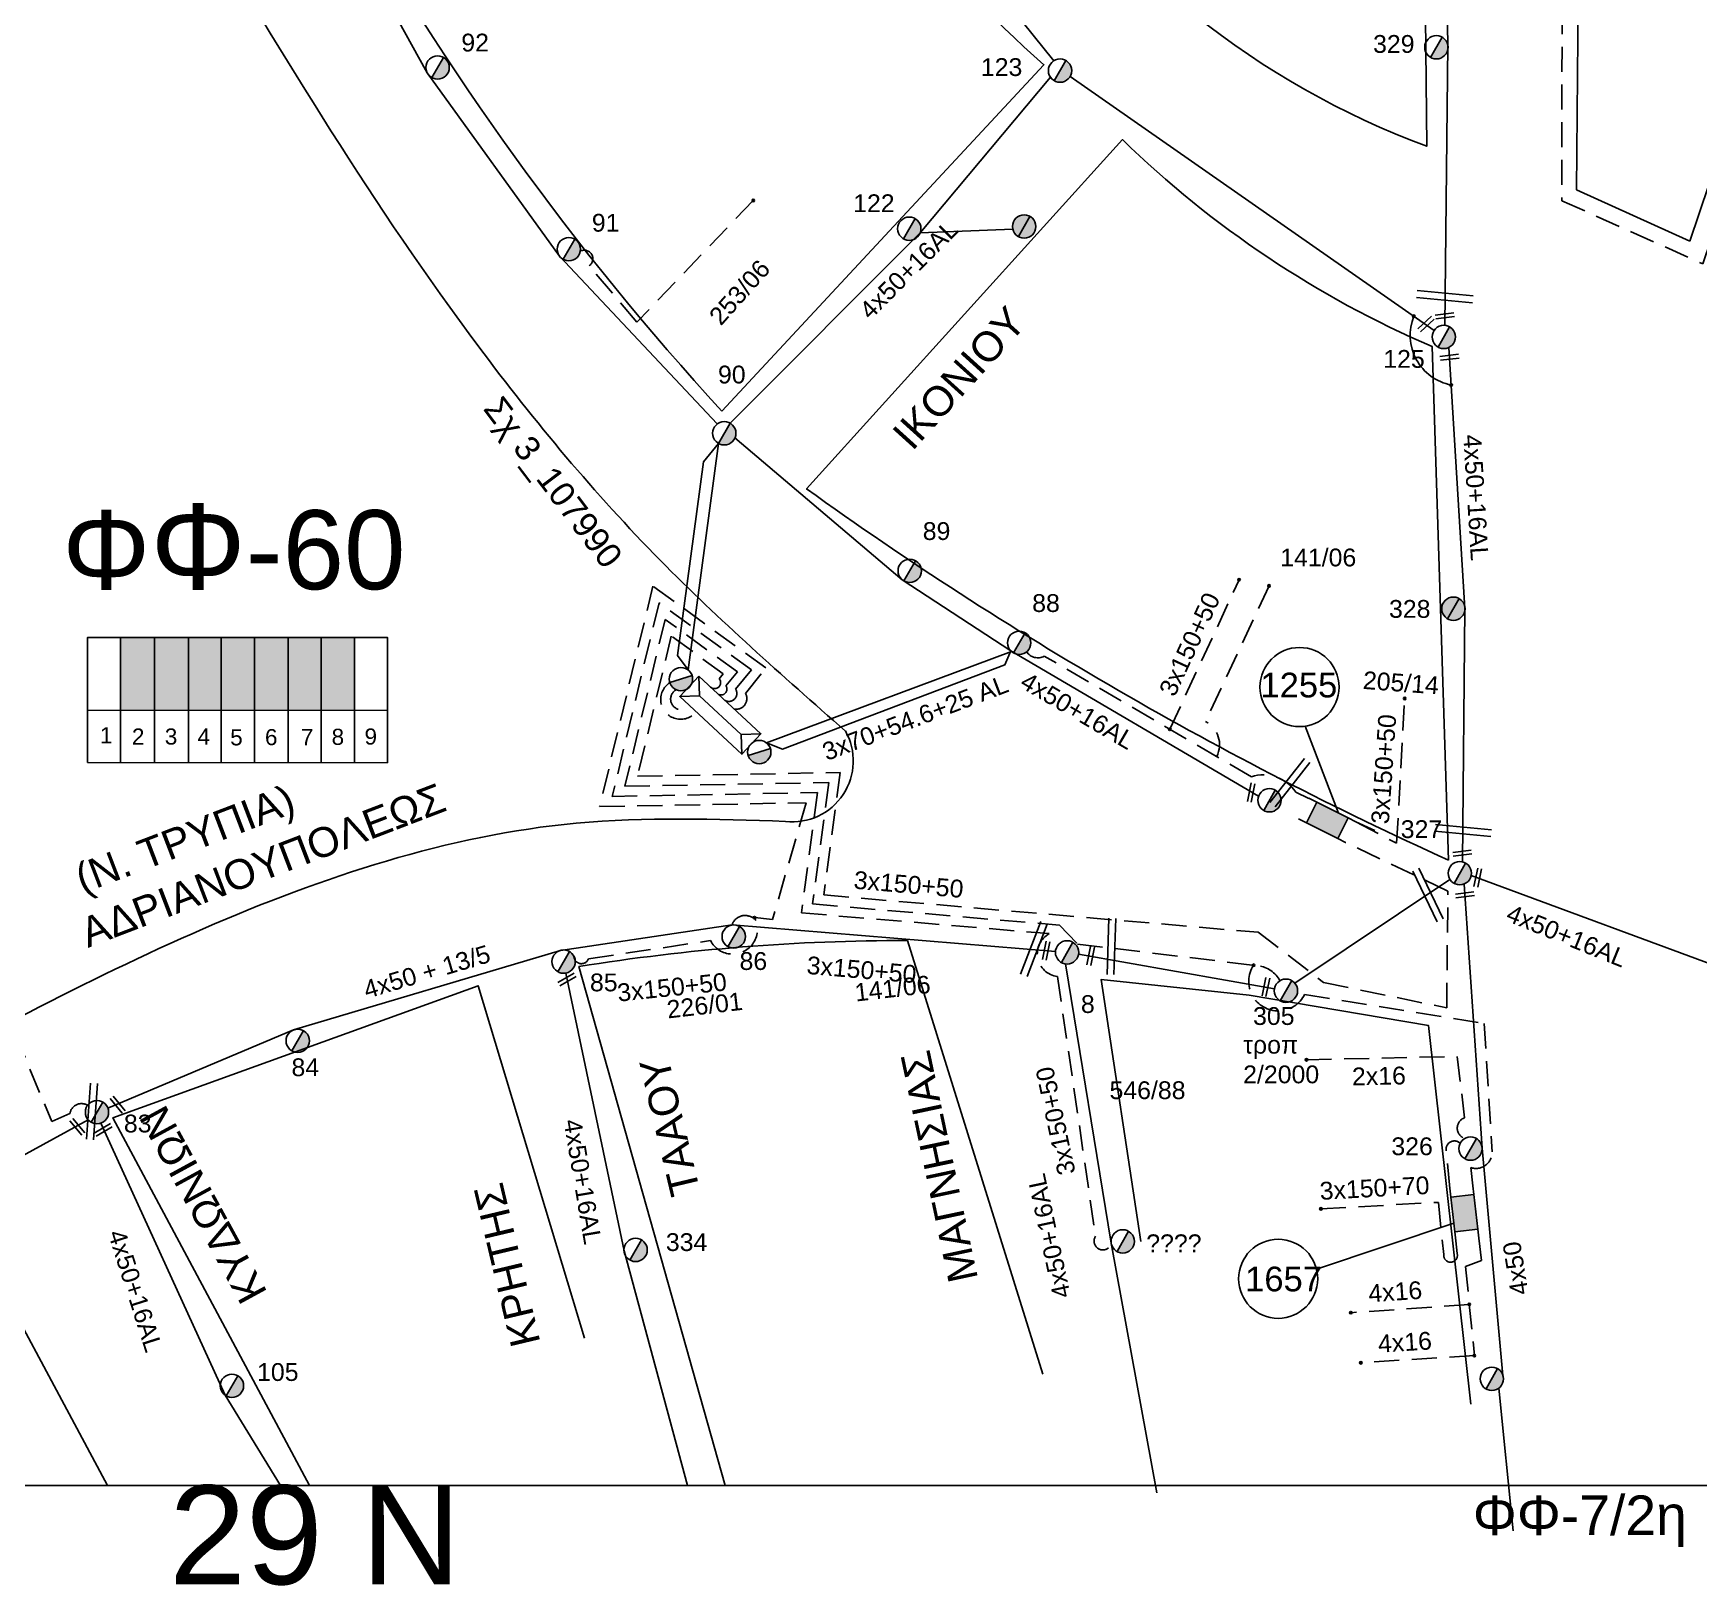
# Model space of a CAD drawing. Header units: millimetres. Extents: x 1421 to 7616, y 908 to 2861.
# Drawn here: x 5755.6 to 5924.1, y 1826.1 to 1983.1 of the extents above; entities that cross this region are included whole.
import ezdxf
from ezdxf.enums import TextEntityAlignment as Align

# ---------------------------------------------------------------- set-up
doc = ezdxf.new("R2010")
doc.units = ezdxf.units.MM
doc.linetypes.add('DASHED', pattern=[19.05, 12.7, -6.35])
for name, color, linetype, lineweight in [('2x16', 7, 'Continuous', 30), ('3x150+50', 7, 'Continuous', 30), ('3x150+50+CPE', 7, 'DASHED', 30), ('3x150+70', 7, 'Continuous', 30), ('4x16', 7, 'Continuous', 30), ('4x50 + 13_5', 7, 'SYN_LINE', 30), ('Άγνωστα', 7, 'Continuous', 30), ('Γυμνά εναέρια ΧΤ (3Φ)   4x50CU', 7, 'Continuous', 30), ('Γυμνά εναέρια ΧΤ και ΦΟΠ (3Φ)   4x50+16AL', 7, 'Continuous', 30), ('Καλώδια ΧΤ   3x150+50CU', 7, 'DASHED', 30), ('Καλώδια ΧΤ   3x150AL+50CU', 7, 'DASHED', 30), ('Συνεστραμμένα ΧΤ   3x70+54.6+25 AL', 7, 'SYN_LINE', 30), ('Υπογεια Καλωδια Δικτυου ΧΤ 4X25', 7, 'DASHED', 30), ('Υπόγεια καλώδια Παροχών ΧΤ   4x16AL', 7, 'DASHED', 30)]:
    doc.layers.add(name, color=color, linetype=linetype, lineweight=lineweight)
for name, color, linetype in [('Link Box 4 Διευθύνσεων', 7, 'Continuous'), ('Pillar OTE', 7, 'Continuous'), ('TEXT ΚΑΛΩΔΙΩΝ', 7, 'Continuous'), ('ΑΓΝΩΣΤΟ ΕΝΑΕΡΙΟ ΚΑΛΩΔΙΟ', 7, 'Continuous'), ('ΑΓΝΩΣΤΟ ΥΠΟΓΕΙΟ ΚΑΛΩΔΙΟ', 7, 'DASHED'), ('Επιγραφές - Σχήματα', 7, 'Continuous'), ('Μηχανική τομή', 7, 'Continuous'), ('Στύλος Ξύλινος', 7, 'Continuous'), ('Στύλος Ξύλινος @ 1', 7, 'Continuous'), ('Στύλος ΦΜ', 7, 'Continuous'), ('Στύλος ΦΜ @ 1', 7, 'Continuous'), ('Συνδέσεις', 7, 'Continuous'), ('Τομή', 7, 'Continuous'), ('Υποσταθμός εναέριος 2 στύλων', 7, 'Continuous'), ('Υποσταθμός πόλεως', 7, 'Continuous'), ('Υπόβαθρο ΔΕΗ', 7, 'Continuous')]:
    doc.layers.add(name, color=color, linetype=linetype)
doc.styles.add('arial', font='ARIAL.TTF')
doc.styles.get("Standard").update_dxf_attribs({"font": 'ARIAL.TTF', "height": 1.8})
doc.linetypes.add('SYN_LINE', pattern='A,0.5,-0.0001,["/\\/\\/\\/",Standard,S=0.1,R=0,X=0,Y=-0.05],-0.25', length=0.7501)

# ---------------------------------------------------------------- blocks, each defined once
blk = doc.blocks.new('ΥΠΑΡΧΩΝ ΤΣΙΜΕΝΤΕΝΙΟΣ ΣΤΥΛΟΣ')
at = {"layer": 'Στύλος ΦΜ'}
blk.add_hatch(color=7, dxfattribs=at).paths.add_polyline_path([(-1.29, -2.28, 0.574793), (2.62, 0, 0.268822), (1.3, 2.27)])
at = {"layer": 'Στύλος ΦΜ', "color": 7}
blk.add_line((-1.29, -2.28), (1.3, 2.27), dxfattribs=at)
blk.add_circle((0, 0), 2.62, dxfattribs=at)
at = {"layer": 'Στύλος ΦΜ', "flags": 4}
for tag, p in [('ΑΡΙΘΜΟΣ', (-4.68, 8.05)), ('ΤΥΠΟΣ', (-4.91, 3.03))]:
    blk.add_attdef(tag, p, '', height=4, dxfattribs=at)
blk = doc.blocks.new('ΥΠΑΡΧΩΝ ΞΥΛΙΝΟΣ ΣΤΥΛΟΣ')
at = {"layer": 'Στύλος Ξύλινος'}
h = blk.add_hatch(color=7, dxfattribs=at)
h.paths.add_polyline_path([(-2.62, 0, 0.270008), (-1.29, -2.28), (1.3, 2.27, 0.576266)])
h.paths.add_polyline_path([(-1.29, -2.28, 0.574793), (2.62, 0, 0.268822), (1.3, 2.27)])
at = {"layer": 'Στύλος Ξύλινος', "color": 7}
blk.add_line((-1.29, -2.28), (1.3, 2.27), dxfattribs=at)
blk.add_circle((0, 0), 2.62, dxfattribs=at)
at = {"layer": 'Στύλος Ξύλινος', "color": 1, "flags": 4}
for tag, p in [('ΑΡΙΘΜΟΣ', (-4.91, 8.6)), ('ΤΥΠΟΣ', (-4.85, 3.39))]:
    blk.add_attdef(tag, p, '', height=4, dxfattribs=at)
blk = doc.blocks.new('ΥΠΟΣΤΑΘΜΟΣ ΕΝΑΕΡΙΟΣ ΕΠΙ 2 ΣΤΥΛΩΝ')
at = {"layer": 'Υποσταθμός εναέριος 2 στύλων', "linetype": 'Continuous'}
for points in [[(-11.97, -2.11, 0.574793), (-8.45, -0.07, 0.268822), (-9.64, 1.98)], [(9.68, -2.15, 0.574793), (13.19, -0.1, 0.268822), (12.01, 1.95)]]:
    blk.add_hatch(color=256, dxfattribs=at).paths.add_polyline_path(points)
for p, q in [((-11.97, -2.11), (-9.64, 1.98)), ((9.68, -2.15), (12.01, 1.95))]:
    blk.add_line(p, q, dxfattribs=at)
for centre in [(-10.81, -0.07), (10.84, -0.1)]:
    blk.add_circle(centre, 2.36, dxfattribs=at)
at = {"layer": 'Υποσταθμός πόλεως', "linetype": 'Continuous', "ltscale": 40}
blk.add_lwpolyline([(-8.57, 2.82), (8.57, 2.82), (8.57, -2.82), (-8.57, -2.82)], close=True, dxfattribs=at)
for points in [[(-5.75, 0), (-8.57, 2.82)], [(-8.57, -2.82), (-5.75, 0)], [(-5.75, 0), (5.75, 0)], [(5.75, 0), (8.57, 2.82)], [(8.57, -2.82), (5.75, 0)]]:
    blk.add_lwpolyline(points, dxfattribs=at)
at = {"layer": 'Υποσταθμός εναέριος 2 στύλων', "ltscale": 40, "flags": 1}
for tag, p in [('ΜΕΤΑΣΧΗΜΑΤΙΣΜΟΣ', (14.09, 2.51)), ('ΙΣΧΥΣ', (14.07, -0.28)), ('ΑΡΙΘΜΟΣ', (14.19, -3))]:
    blk.add_attdef(tag, p, '', height=1.8, dxfattribs=at)
blk = doc.blocks.new('LINK BOX 4 ΑΝΑΧΩΡΗΣΕΩΝ')
at = {"layer": 'Link Box 4 Διευθύνσεων', "ltscale": 40}
blk.add_hatch(color=256, dxfattribs=at).paths.add_polyline_path([(-3.54, 0), (-3.54, -4.67), (3.54, -4.67), (3.54, 0)])
for p, q in [((-3.54, 0), (-5.33, 0)), ((5.33, 0), (3.54, 0)), ((-3.54, -4.67), (-5.33, -4.67)), ((5.33, -4.67), (3.54, -4.67))]:
    blk.add_line(p, q, dxfattribs=at)
blk.add_lwpolyline([(-3.54, -4.67), (-3.54, 0), (3.54, 0), (3.54, -4.67)], close=True, dxfattribs=at)
blk = doc.blocks.new('_ΣΥΝΔΕΣΗ')
at = {"layer": 'Συνδέσεις', "linetype": 'SYN_LINE', "ltscale": 40}
blk.add_hatch(color=256, dxfattribs=at).paths.add_polyline_path([(0.5, -0.01, 1), (-0.5, -0.01, 1)])
at = {"layer": 'Συνδέσεις'}
blk.add_circle((0, -0.01), 0.5, dxfattribs=at)
blk = doc.blocks.new('ΤΟΜΗ')
at = {"layer": 'Τομή', "ltscale": 40}
for p, q in [((11.33, -0.65), (-11.4, -0.65)), ((11.33, -3.42), (-11.4, -3.42))]:
    blk.add_line(p, q, dxfattribs=at)
blk = doc.blocks.new('ΜΗΧΑΝΙΚΗ ΤΟΜΗ')
at = {"layer": 'Μηχανική τομή', "ltscale": 40}
for p, q in [((-3.79, 1.21), (3.79, 1.21)), ((3.79, -0.34), (-3.79, -0.34))]:
    blk.add_line(p, q, dxfattribs=at)

msp = doc.modelspace()

# ---------------------------------------------------------------- hatches: boundary and pattern name
at = {"layer": 'Καλώδια ΧΤ   3x150AL+50CU', "linetype": 'DASHED', "lineweight": -3, "ltscale": 0.2}
h = msp.add_hatch(color=2, dxfattribs=at)
h.dxf.hatch_style = 1
h.paths.add_polyline_path([(5767.86, 1922.01), (5764.43, 1922.01), (5764.42, 1914.65), (5767.86, 1914.64)])
h = msp.add_hatch(color=85, dxfattribs=at)
h.dxf.hatch_style = 1
h.paths.add_polyline_path([(5767.86, 1914.64), (5771.3, 1914.64), (5771.3, 1922.01), (5767.86, 1922.01)])
h = msp.add_hatch(color=1, dxfattribs=at)
h.dxf.hatch_style = 1
h.paths.add_polyline_path([(5774.6, 1922.01), (5771.3, 1922.01), (5771.3, 1914.64), (5774.6, 1914.64)])
h = msp.add_hatch(color=5, dxfattribs=at)
h.dxf.hatch_style = 1
h.paths.add_polyline_path([(5774.6, 1914.64), (5777.99, 1914.63), (5777.99, 1922.01), (5774.6, 1922.01)])
h = msp.add_hatch(color=133, dxfattribs=at)
h.dxf.hatch_style = 1
h.paths.add_polyline_path([(5777.99, 1914.63), (5781.38, 1914.63), (5781.38, 1922.01), (5777.99, 1922.01)])
h = msp.add_hatch(color=6, dxfattribs=at)
h.dxf.hatch_style = 1
h.paths.add_polyline_path([(5784.72, 1914.63), (5784.72, 1922.01), (5781.38, 1922.01), (5781.38, 1914.63)])
h = msp.add_hatch(color=30, dxfattribs=at)
h.dxf.hatch_style = 1
h.paths.add_polyline_path([(5788.11, 1922.01), (5784.72, 1922.01), (5784.72, 1914.63), (5788.11, 1914.62)])

# ---------------------------------------------------------------- linework, layer by layer
at = {"layer": '2x16', "color": 5, "linetype": 'DASHED', "lineweight": -3, "ltscale": 0.2}
msp.add_lwpolyline([(5884.39, 1879.3), (5899.62, 1879.63), (5900.38, 1873.43, 0.712224), (5900.39, 1871.33, 15.599263)], format="xyb", dxfattribs=at)
at = {"layer": '3x150+50', "color": 6, "linetype": 'DASHED', "lineweight": -3, "ltscale": 0.2}
msp.add_lwpolyline([(5870.56, 1912.72), (5877.57, 1927.84)], dxfattribs=at)
for points in [[(5880.6, 1927.22), (5874.18, 1913.51, -0.40953), (5875.3, 1909.96, 1.320957)], [(5884.61, 1905.73), (5883.31, 1906.36, 0.337947), (5878.81, 1907.91), (5857.86, 1920.12, -0.402346), (5856.09, 1920.56, -11.095652)]]:
    msp.add_lwpolyline(points, format="xyb", dxfattribs=at)
at = {"layer": '3x150+50', "color": 30, "linetype": 'DASHED', "lineweight": -3, "ltscale": 0.2}
msp.add_lwpolyline([(5824.07, 1917.01, 0.950375), (5824.99, 1917.83), (5825.39, 1918.33), (5820.14, 1922.14), (5816.72, 1907.97), (5837.21, 1908.35), (5835.56, 1895.96), (5879.5, 1892.19), (5886.11, 1887.12), (5898.57, 1884.55), (5898.68, 1896.36), (5888.34, 1901.27)], format="xyb", dxfattribs=at)
for points in [[(5889.38, 1903.36), (5893.5, 1901.19), (5894.32, 1915.83)], [(5889.38, 1903.36), (5891.31, 1902.49)]]:
    msp.add_lwpolyline(points, dxfattribs=at)
at = {"layer": '3x150+50', "color": 85, "linetype": 'DASHED', "lineweight": -3, "ltscale": 0.2}
msp.add_lwpolyline([(5814.16, 1905.93), (5834.92, 1906.31), (5833.3, 1894.15), (5858.37, 1892.05, 0.731571), (5859.2, 1887.72), (5863.05, 1861.45, 1.14533), (5864.65, 1860.69)], format="xyb", dxfattribs=at)
at = {"layer": '3x150+50', "color": 7, "linetype": 'DASHED', "lineweight": -3, "ltscale": 0.2}
msp.add_lwpolyline([(5810.29, 1889.77, 0.83137), (5811.77, 1889.51), (5824.11, 1891.35, 1.011828), (5828.55, 1893.68, 9.636438)], format="xyb", dxfattribs=at)
at = {"layer": '3x150+50+CPE', "color": 85, "lineweight": -3, "ltscale": 0.2}
msp.add_lwpolyline([(5898.74, 2035.03), (5910.26, 2035.08), (5910.22, 1966.17), (5924.49, 1959.77), (5944.44, 2019.64, 0.961299), (5946.37, 2021.54, -0.91108)], format="xyb", dxfattribs=at)
at = {"layer": '3x150+70', "color": 5, "linetype": 'DASHED', "lineweight": -3, "ltscale": 0.2}
msp.add_lwpolyline([(5885.84, 1864.23), (5897.73, 1864.88), (5898.27, 1859.62, 1.221008), (5899.63, 1859.7), (5899.5, 1861)], format="xyb", dxfattribs=at)
at = {"layer": '4x16', "color": 5, "linetype": 'SYN_LINE', "lineweight": -3, "ltscale": 10}
msp.add_lwpolyline([(5903.84, 1846.1), (5905.3, 1831.65)], dxfattribs=at)
at = {"layer": '4x50 + 13_5', "color": 2, "lineweight": -3, "ltscale": 0.1}
for points in [[(5763.14, 1874.42), (5781.93, 1882.32), (5808.94, 1890.36), (5826.29, 1892.93)], [(5826.29, 1892.93), (5858.99, 1890.26)]]:
    msp.add_lwpolyline(points, dxfattribs=at)
at = {"layer": 'Pillar OTE', "lineweight": -3, "ltscale": 40}
for points in [[(5761.1, 1909.37), (5761.1, 1922.01), (5791.43, 1922.01), (5791.43, 1909.34), (5761.1, 1909.37)], [(5764.42, 1909.37), (5764.43, 1922.01)], [(5767.86, 1909.36), (5767.86, 1922.01)], [(5771.3, 1909.36), (5771.3, 1922.01)], [(5774.6, 1909.36), (5774.6, 1922.01)], [(5777.99, 1909.35), (5777.99, 1922.01)], [(5781.38, 1909.35), (5781.38, 1922.01)], [(5784.72, 1909.35), (5784.72, 1922.01)], [(5788.11, 1909.34), (5788.11, 1922.01)], [(5761.1, 1914.65), (5791.43, 1914.62)]]:
    msp.add_lwpolyline(points, dxfattribs=at)
at = {"layer": 'Άγνωστα', "lineweight": -3, "ltscale": 0.1}
msp.add_lwpolyline([(7529.06, 1836.26), (5255.84, 1836.26), (5255.84, 2847.77), (7529.06, 2847.77)], close=True, dxfattribs=at)
at = {"layer": 'ΑΓΝΩΣΤΟ ΕΝΑΕΡΙΟ ΚΑΛΩΔΙΟ', "color": 1, "lineweight": -3, "ltscale": 0.1}
msp.add_lwpolyline([(5845.3, 1962.91), (5854.69, 1963.28)], dxfattribs=at)
at = {"layer": 'ΑΓΝΩΣΤΟ ΥΠΟΓΕΙΟ ΚΑΛΩΔΙΟ', "color": 2, "lineweight": -3, "ltscale": 0.2}
msp.add_lwpolyline([(5826.5, 1914.76, 0.639033), (5827.64, 1916.35), (5829.69, 1918.92), (5818.28, 1927.2), (5812.89, 1904.9), (5833.78, 1905.29), (5830.38, 1893.49), (5828.27, 1893.71, 0.483994), (5826.29, 1892.93)], format="xyb", dxfattribs=at)
at = {"layer": 'ΑΓΝΩΣΤΟ ΥΠΟΓΕΙΟ ΚΑΛΩΔΙΟ', "color": 85, "lineweight": -3, "ltscale": 0.2}
msp.add_lwpolyline([(5825.54, 1915.65, 0.801994), (5826.63, 1916.79), (5828.25, 1918.72), (5818.9, 1925.51), (5814.16, 1905.93)], format="xyb", dxfattribs=at)
at = {"layer": 'ΑΓΝΩΣΤΟ ΥΠΟΓΕΙΟ ΚΑΛΩΔΙΟ', "color": 5, "lineweight": -3, "ltscale": 0.2}
for points in [[(5824.87, 1916.27, 0.805407), (5825.66, 1917.11), (5826.82, 1918.53), (5819.52, 1923.82), (5815.44, 1906.95), (5836.07, 1907.33), (5834.43, 1895.05), (5859.4, 1892.91), (5861.24, 1890.99), (5879.51, 1888.8, -0.251644), (5881.69, 1887.28)], [(5879.03, 1888.86, 1.063581), (5884.2, 1885.91), (5902.36, 1882.97), (5903.16, 1870, -0.521574), (5901, 1868.39), (5901.21, 1866.56)], [(5898.9, 1866.29), (5898.51, 1870.16, -0.697373), (5899.93, 1870.86, -1.007308)]]:
    msp.add_lwpolyline(points, format="xyb", dxfattribs=at)
at = {"layer": 'ΑΓΝΩΣΤΟ ΥΠΟΓΕΙΟ ΚΑΛΩΔΙΟ', "color": 133, "lineweight": -3, "ltscale": 0.2}
msp.add_lwpolyline([(5747.92, 1895.92), (5757.47, 1873.07), (5759.31, 1873.85, -0.530409), (5761.1, 1874.7, 3.998723)], format="xyb", dxfattribs=at)
at = {"layer": 'ΑΓΝΩΣΤΟ ΥΠΟΓΕΙΟ ΚΑΛΩΔΙΟ', "color": 5, "lineweight": -3, "ltscale": 0.2}
msp.add_lwpolyline([(5901.82, 1861.27), (5902.07, 1859.01), (5900.47, 1858.38), (5901.37, 1849.39)], dxfattribs=at)
at = {"layer": 'Γυμνά εναέρια ΧΤ (3Φ)   4x50CU', "color": 5, "lineweight": -3, "ltscale": 0.1}
for points in [[(5900.34, 1897.07), (5902.16, 1870.35)], [(5902.16, 1870.35), (5904.26, 1847.37)]]:
    msp.add_lwpolyline(points, dxfattribs=at)
at = {"layer": 'Γυμνά εναέρια ΧΤ και ΦΟΠ (3Φ)   4x50+16AL', "color": 2, "lineweight": -3, "ltscale": 0.1}
for points in [[(5898.39, 1953.56), (5898.67, 1981.91), (5898.36, 2001.95), (5897.19, 2036.48)], [(5809.47, 1888.07), (5815.36, 1859.97), (5821.79, 1836.26)], [(5762.45, 1872.89), (5775, 1845.38), (5780.62, 1836.26)]]:
    msp.add_lwpolyline(points, dxfattribs=at)
at = {"layer": 'Γυμνά εναέρια ΧΤ και ΦΟΠ (3Φ)   4x50+16AL', "color": 1, "lineweight": -3, "ltscale": 0.1}
for points in [[(5858.82, 1980.31), (5844.34, 1998.36), (5833.54, 2014.64)], [(5826.09, 1943.68), (5845.3, 1962.91), (5858.48, 1978.67)], [(5897.29, 1953.05), (5860.48, 1978.72)], [(5900.15, 1899.31), (5900.41, 1924.94), (5898.79, 1951.34)]]:
    msp.add_lwpolyline(points, dxfattribs=at)
at = {"layer": 'Γυμνά εναέρια ΧΤ και ΦΟΠ (3Φ)   4x50+16AL', "color": 133, "lineweight": -3, "ltscale": 0.1}
for points in [[(5785.21, 1997.68), (5795.45, 1979.1), (5808.84, 1960.56), (5824.79, 1943.59)], [(5826.58, 1942.19), (5843.49, 1927.84), (5854.47, 1920.65), (5879.54, 1905.96)], [(5726.36, 1842.84), (5742.24, 1862.88), (5761.17, 1873.21)]]:
    msp.add_lwpolyline(points, dxfattribs=at)
at = {"layer": 'Γυμνά εναέρια ΧΤ και ΦΟΠ (3Φ)   4x50+16AL', "color": 5, "lineweight": -3, "ltscale": 0.1}
for points in [[(5883.21, 1887.03), (5898.9, 1897.53)], [(5901.04, 1897.94), (5928.59, 1887.74)], [(5861.33, 1889.96), (5881.15, 1886.48)]]:
    msp.add_lwpolyline(points, dxfattribs=at)
at = {"layer": 'Γυμνά εναέρια ΧΤ και ΦΟΠ (3Φ)   4x50+16AL', "color": 85, "lineweight": -3, "ltscale": 0.1}
msp.add_lwpolyline([(5860.02, 1889), (5864.64, 1860.76), (5869.25, 1835.51)], dxfattribs=at)
at = {"layer": 'Καλώδια ΧΤ   3x150+50CU', "color": 133, "lineweight": -3, "ltscale": 0.2}
msp.add_arc((5821.08, 1915.74), 2.01, 122.8063, 321.3341, dxfattribs=at)
at = {"layer": 'Καλώδια ΧΤ   3x150+50CU', "color": 1, "lineweight": -3, "ltscale": 0.2}
msp.add_arc((5821.14, 1915.77), 1.07, 118.0616, 321.8959, dxfattribs=at)
at = {"layer": 'Συνεστραμμένα ΧΤ   3x70+54.6+25 AL', "color": 133, "lineweight": -3, "ltscale": 15}
msp.add_lwpolyline([(5821.83, 1918.73), (5820.75, 1920.17), (5823.41, 1939.77), (5824.92, 1941.63)], dxfattribs=at)
at = {"layer": 'Συνεστραμμένα ΧΤ   3x70+54.6+25 AL', "color": 1, "lineweight": -3, "ltscale": 15}
msp.add_lwpolyline([(5821.83, 1918.73), (5824.92, 1941.63)], dxfattribs=at)
at = {"layer": 'Συνεστραμμένα ΧΤ   3x70+54.6+25 AL', "color": 7, "lineweight": -3, "ltscale": 15}
msp.add_lwpolyline([(5829.76, 1911.35), (5831.4, 1910.7), (5853.88, 1919.25), (5854.47, 1920.65)], dxfattribs=at)
at = {"layer": 'Συνεστραμμένα ΧΤ   3x70+54.6+25 AL', "color": 6, "lineweight": -3, "ltscale": 15}
msp.add_lwpolyline([(5829.76, 1911.35), (5854.54, 1920.58)], dxfattribs=at)
at = {"layer": 'Υπογεια Καλωδια Δικτυου ΧΤ 4X25', "color": 133, "lineweight": -3, "ltscale": 0.2}
msp.add_lwpolyline([(5828.43, 1966.19), (5816.66, 1953.9), (5811.82, 1959.59, 0.960512), (5810.93, 1961.06, -1.793635)], format="xyb", dxfattribs=at)
at = {"layer": 'Υπόβαθρο ΔΕΗ', "lineweight": -3, "ltscale": 0.1}
msp.add_lwpolyline([(5923.16, 1962.08), (5911.7, 1967.27), (5912.45, 2051.84), (5901.17, 2121.99), (5969.41, 2099.23)], close=True, dxfattribs=at)
for points in [[(5841.98, 2054.91), (5895.87, 2037.02), (5896.55, 1971.68, -0.329681), (5841.98, 2054.91, -0.798755)], [(5825.24, 1944.9), (5857.83, 1979.92, -0.109694), (5832.4, 2014.5), (5786.53, 1998.55, 0.058515), (5825.24, 1944.9, 0.639021)], [(5898.76, 1899.48), (5897.11, 1951.41, -0.0915), (5865.76, 1972.35), (5833.83, 1937.03, 0.049572), (5898.76, 1899.48, 0.767857)], [(5825.57, 1836.26), (5810.79, 1888.73, -0.039761), (5844.02, 1891.36, -0.872793)]]:
    msp.add_lwpolyline(points, format="xyb", dxfattribs=at)
at = {"layer": 'Υπόβαθρο ΔΕΗ', "lineweight": -3}
for points in [[(5887.63, 1904.23), (5884.25, 1913.03)], [(5899.3, 1862.79), (5885.4, 1858.11)]]:
    msp.add_lwpolyline(points, dxfattribs=at)
at = {"layer": 'Υπόβαθρο ΔΕΗ', "lineweight": -3, "ltscale": 0.1}
for points in [[(5844.02, 1891.36), (5857.71, 1847.5)], [(5783.53, 1836.26), (5763.66, 1873.44), (5800.61, 1886.79), (5811.35, 1851.16)], [(5901.01, 1844.48), (5896.71, 1882.77), (5878.58, 1885.84), (5863.61, 1887.4), (5867.64, 1860.93)], [(5723.34, 1836.26), (5748.13, 1864.16), (5763.1, 1836.26)]]:
    msp.add_lwpolyline(points, dxfattribs=at)
at = {"layer": 'Υπόβαθρο ΔΕΗ', "lineweight": -3}
for centre in [(5883.68, 1916.99), (5881.52, 1857.15)]:
    msp.add_circle(centre, 4, dxfattribs=at)
msp.add_arc((5900, 1952.57), 5.13, 158.0848, 259.0456, dxfattribs=at)
at = {"layer": 'Υπόβαθρο ΔΕΗ', "lineweight": -3, "ltscale": 0.1}
msp.add_arc((5832.38, 1909.52), 6.16, 263.6614, 29.4777, dxfattribs=at)
for points in [[(5771.85, 1995.87), (5800.67, 1951.38), (5819.02, 1929.81), (5837.74, 1912.55)], [(5737.96, 1874.89), (5772.8, 1892.54), (5810.53, 1903.22), (5831.7, 1903.4)]]:
    msp.add_spline(points, degree=3, dxfattribs=at)
at = {"layer": 'Υπόγεια καλώδια Παροχών ΧΤ   4x16AL', "color": 5, "lineweight": -3, "ltscale": 0.2}
for points in [[(5900.85, 1854.56), (5888.87, 1853.72)], [(5901.37, 1849.39), (5889.88, 1848.66)]]:
    msp.add_lwpolyline(points, dxfattribs=at)

# ---------------------------------------------------------------- block references
at = {"layer": 'Link Box 4 Διευθύνσεων', "lineweight": -3, "xscale": 0.4999999999999998, "yscale": 0.4999999999999998, "zscale": 0.4999999999999998}
for p, rotation in [((5887, 1904.55), 333.5130625083484), ((5899.2, 1863.65), 96.56320113536367)]:
    msp.add_blockref('LINK BOX 4 ΑΝΑΧΩΡΗΣΕΩΝ', p, dxfattribs=dict(at, rotation=rotation))
at = {"layer": 'Μηχανική τομή', "lineweight": -3}
for p, xscale, yscale, zscale, rotation in [((5896.54, 1953.62), 0.2499999999999675, 0.2499999999999675, 0.2499999999999675, 42.61600691633571), ((5898.39, 1954.42), 0.2499999999999675, 0.2499999999999675, 0.2499999999999675, 6.929337179381043), ((5898.86, 1950.23), 0.2499999999999675, 0.2499999999999675, 0.2499999999999675, 6.929337179381043), ((5878.9, 1906.3), 0.2499999999999676, 0.2499999999999676, 0.2499999999999676, 78.60226847736777), ((5900.15, 1900.08), 0.2499999999999675, 0.2499999999999675, 0.2499999999999675, 6.929337179381043), ((5901.81, 1897.69), 0.2499999999999676, 0.2499999999999676, 0.2499999999999676, 78.60226847736777), ((5900.42, 1895.87), 0.2499999999999675, 0.2499999999999675, 0.2499999999999675, 6.929337179381043), ((5858.17, 1890.3), 0.2499999999999676, 0.2499999999999676, 0.2499999999999676, 78.60226847736777), ((5862.66, 1889.77), 0.2499999999999676, 0.2499999999999676, 0.2499999999999676, 78.60226847736777), ((5809.64, 1887.32), 0.2499999999999676, 0.2499999999999676, 0.2499999999999676, 30.37670893552088), ((5880.39, 1886.64), 0.2499999999999676, 0.2499999999999676, 0.2499999999999676, 78.60226847736777), ((5764.06, 1874.69), 0.2499999999999676, 0.2499999999999676, 0.2499999999999676, 309.4345195836933), ((5759.98, 1872.45), 0.2499999999999676, 0.2499999999999676, 0.2499999999999676, 309.4345195836933), ((5762.74, 1872.11), 0.2499999999999676, 0.2499999999999676, 0.2499999999999676, 30.37670893552088)]:
    msp.add_blockref('ΜΗΧΑΝΙΚΗ ΤΟΜΗ', p, dxfattribs=dict(at, xscale=xscale, yscale=yscale, zscale=zscale, rotation=rotation))
at = {"layer": 'Στύλος Ξύλινος @ 1', "lineweight": -3, "ltscale": 40, "xscale": 0.4499999999998181, "yscale": 0.4499999999998181, "zscale": 0.4499999999998181}
msp.add_blockref('ΥΠΑΡΧΩΝ ΞΥΛΙΝΟΣ ΣΤΥΛΟΣ', (5855.83, 1963.56), dxfattribs=at)
at = {"layer": 'Στύλος Ξύλινος @ 1', "lineweight": -3, "ltscale": 40}
ref = msp.add_blockref('ΥΠΑΡΧΩΝ ΞΥΛΙΝΟΣ ΣΤΥΛΟΣ', (5899.24, 1924.91), dxfattribs=dict(at, xscale=0.4499999999998181, yscale=0.4499999999998181, zscale=0.4499999999998181))
ref.add_attrib('ΤΥΠΟΣ', '328', (5892.73, 1923.99), dxfattribs={"layer": 'Στύλος Ξύλινος', "height": 1.8, "flags": 4})
at = {"layer": 'Στύλος ΦΜ @ 1', "lineweight": -3, "ltscale": 40}
ref = msp.add_blockref('ΥΠΑΡΧΩΝ ΤΣΙΜΕΝΤΕΝΙΟΣ ΣΤΥΛΟΣ', (5796.5, 1979.64), dxfattribs=dict(at, xscale=0.4499999999998181, yscale=0.4499999999998181, zscale=0.4499999999998181))
ref.add_attrib('ΤΥΠΟΣ', '92', (5798.9, 1981.26), dxfattribs={"layer": 'Στύλος ΦΜ', "height": 1.8, "flags": 4})
ref = msp.add_blockref('ΥΠΑΡΧΩΝ ΤΣΙΜΕΝΤΕΝΙΟΣ ΣΤΥΛΟΣ', (5897.52, 1981.68), dxfattribs=dict(at, xscale=0.4499999999998181, yscale=0.4499999999998181, zscale=0.4499999999998181))
ref.add_attrib('ΤΥΠΟΣ', '329', (5891.12, 1981.12), dxfattribs={"layer": 'Στύλος ΦΜ', "height": 1.8, "flags": 4})
ref = msp.add_blockref('ΥΠΑΡΧΩΝ ΤΣΙΜΕΝΤΕΝΙΟΣ ΣΤΥΛΟΣ', (5859.46, 1979.32), dxfattribs=dict(at, xscale=0.4499999999998181, yscale=0.4499999999998181, zscale=0.4499999999998181))
ref.add_attrib('ΤΥΠΟΣ', '123', (5851.45, 1978.78), dxfattribs={"layer": 'Στύλος ΦΜ', "height": 1.8, "flags": 4})
ref = msp.add_blockref('ΥΠΑΡΧΩΝ ΤΣΙΜΕΝΤΕΝΙΟΣ ΣΤΥΛΟΣ', (5844.21, 1963.34), dxfattribs=dict(at, xscale=0.4499999999998181, yscale=0.4499999999998181, zscale=0.4499999999998181))
ref.add_attrib('ΤΥΠΟΣ', '122', (5838.53, 1965.01), dxfattribs={"layer": 'Στύλος ΦΜ', "height": 1.8, "flags": 4})
ref = msp.add_blockref('ΥΠΑΡΧΩΝ ΤΣΙΜΕΝΤΕΝΙΟΣ ΣΤΥΛΟΣ', (5809.78, 1961.27), dxfattribs=dict(at, xscale=0.4499999999998181, yscale=0.4499999999998181, zscale=0.4499999999998181))
ref.add_attrib('ΤΥΠΟΣ', '91', (5812.1, 1963.04), dxfattribs={"layer": 'Στύλος ΦΜ', "height": 1.8, "flags": 4})
ref = msp.add_blockref('ΥΠΑΡΧΩΝ ΤΣΙΜΕΝΤΕΝΙΟΣ ΣΤΥΛΟΣ', (5898.27, 1952.39), dxfattribs=dict(at, xscale=0.4499999999998181, yscale=0.4499999999998181, zscale=0.4499999999998181))
ref.add_attrib('ΤΥΠΟΣ', '125', (5892.15, 1949.27), dxfattribs={"layer": 'Στύλος ΦΜ', "height": 1.8, "flags": 4})
ref = msp.add_blockref('ΥΠΑΡΧΩΝ ΤΣΙΜΕΝΤΕΝΙΟΣ ΣΤΥΛΟΣ', (5825.5, 1942.65), dxfattribs=dict(at, xscale=0.4499999999998181, yscale=0.4499999999998181, zscale=0.4499999999998181))
ref.add_attrib('ΤΥΠΟΣ', '90', (5824.86, 1947.69), dxfattribs={"layer": 'Στύλος ΦΜ', "height": 1.8, "flags": 4})
ref = msp.add_blockref('ΥΠΑΡΧΩΝ ΤΣΙΜΕΝΤΕΝΙΟΣ ΣΤΥΛΟΣ', (5844.25, 1928.74), dxfattribs=dict(at, xscale=0.4499999999998181, yscale=0.4499999999998181, zscale=0.4499999999998181))
ref.add_attrib('ΤΥΠΟΣ', '89', (5845.57, 1931.86), dxfattribs={"layer": 'Στύλος ΦΜ', "height": 1.8, "flags": 4})
ref = msp.add_blockref('ΥΠΑΡΧΩΝ ΤΣΙΜΕΝΤΕΝΙΟΣ ΣΤΥΛΟΣ', (5855.33, 1921.46), dxfattribs=dict(at, xscale=0.4499999999998181, yscale=0.4499999999998181, zscale=0.4499999999998181))
ref.add_attrib('ΤΥΠΟΣ', '88', (5856.64, 1924.58), dxfattribs={"layer": 'Στύλος ΦΜ', "height": 1.8, "flags": 4})
at = {"layer": 'Στύλος ΦΜ @ 1', "lineweight": -3, "ltscale": 40, "xscale": 0.4499999999998181, "yscale": 0.4499999999998181, "zscale": 0.4499999999998181}
for p in [(5880.64, 1905.54), (5903.13, 1847.04)]:
    msp.add_blockref('ΥΠΑΡΧΩΝ ΤΣΙΜΕΝΤΕΝΙΟΣ ΣΤΥΛΟΣ', p, dxfattribs=at)
at = {"layer": 'Στύλος ΦΜ @ 1', "lineweight": -3, "ltscale": 40}
ref = msp.add_blockref('ΥΠΑΡΧΩΝ ΤΣΙΜΕΝΤΕΝΙΟΣ ΣΤΥΛΟΣ', (5899.89, 1898.16), dxfattribs=dict(at, xscale=0.4499999999998181, yscale=0.4499999999998181, zscale=0.4499999999998181))
ref.add_attrib('ΤΥΠΟΣ', '327', (5893.92, 1901.72), dxfattribs={"layer": 'Στύλος ΦΜ', "height": 1.8, "flags": 4})
ref = msp.add_blockref('ΥΠΑΡΧΩΝ ΤΣΙΜΕΝΤΕΝΙΟΣ ΣΤΥΛΟΣ', (5826.45, 1891.76), dxfattribs=dict(at, xscale=0.4499999999998181, yscale=0.4499999999998181, zscale=0.4499999999998181))
ref.add_attrib('ΤΥΠΟΣ', '86', (5827.04, 1888.38), dxfattribs={"layer": 'Στύλος ΦΜ', "height": 1.8, "flags": 4})
ref = msp.add_blockref('ΥΠΑΡΧΩΝ ΤΣΙΜΕΝΤΕΝΙΟΣ ΣΤΥΛΟΣ', (5809.25, 1889.22), dxfattribs=dict(at, xscale=0.4499999999998181, yscale=0.4499999999998181, zscale=0.4499999999998181))
ref.add_attrib('ΤΥΠΟΣ', '85', (5811.91, 1886.22), dxfattribs={"layer": 'Στύλος ΦΜ', "height": 1.8, "flags": 4})
ref = msp.add_blockref('ΥΠΑΡΧΩΝ ΤΣΙΜΕΝΤΕΝΙΟΣ ΣΤΥΛΟΣ', (5860.17, 1890.16), dxfattribs=dict(at, xscale=0.4499999999998181, yscale=0.4499999999998181, zscale=0.4499999999998181))
ref.add_attrib('ΤΥΠΟΣ', '8', (5861.57, 1884.03), dxfattribs={"layer": 'Στύλος ΦΜ', "height": 1.8, "flags": 4})
ref = msp.add_blockref('ΥΠΑΡΧΩΝ ΤΣΙΜΕΝΤΕΝΙΟΣ ΣΤΥΛΟΣ', (5882.31, 1886.28), dxfattribs=dict(at, xscale=0.4499999999998181, yscale=0.4499999999998181, zscale=0.4499999999998181))
ref.add_attrib('ΤΥΠΟΣ', '305', (5878.98, 1882.82), dxfattribs={"layer": 'Στύλος ΦΜ', "height": 1.8, "flags": 4})
ref = msp.add_blockref('ΥΠΑΡΧΩΝ ΤΣΙΜΕΝΤΕΝΙΟΣ ΣΤΥΛΟΣ', (5782.35, 1881.22), dxfattribs=dict(at, xscale=0.4499999999998181, yscale=0.4499999999998181, zscale=0.4499999999998181))
ref.add_attrib('ΤΥΠΟΣ', '84', (5781.72, 1877.64), dxfattribs={"layer": 'Στύλος ΦΜ', "height": 1.8, "flags": 4})
ref = msp.add_blockref('ΥΠΑΡΧΩΝ ΤΣΙΜΕΝΤΕΝΙΟΣ ΣΤΥΛΟΣ', (5762.05, 1874), dxfattribs=dict(at, xscale=0.4499999999998181, yscale=0.4499999999998181, zscale=0.4499999999998181))
ref.add_attrib('ΤΥΠΟΣ', '83', (5764.77, 1871.95), dxfattribs={"layer": 'Στύλος ΦΜ', "height": 1.8, "flags": 4})
ref = msp.add_blockref('ΥΠΑΡΧΩΝ ΤΣΙΜΕΝΤΕΝΙΟΣ ΣΤΥΛΟΣ', (5900.98, 1870.31), dxfattribs=dict(at, xscale=0.4499999999998181, yscale=0.4499999999998181, zscale=0.4499999999998181))
ref.add_attrib('ΤΥΠΟΣ', '326', (5892.97, 1869.65), dxfattribs={"layer": 'Στύλος ΦΜ', "height": 1.8, "flags": 4})
ref = msp.add_blockref('ΥΠΑΡΧΩΝ ΤΣΙΜΕΝΤΕΝΙΟΣ ΣΤΥΛΟΣ', (5816.53, 1860.07), dxfattribs=dict(at, xscale=0.4499999999998181, yscale=0.4499999999998181, zscale=0.4499999999998181))
ref.add_attrib('ΤΥΠΟΣ', '334', (5819.59, 1859.96), dxfattribs={"layer": 'Στύλος ΦΜ', "height": 1.8, "flags": 4})
ref = msp.add_blockref('ΥΠΑΡΧΩΝ ΤΣΙΜΕΝΤΕΝΙΟΣ ΣΤΥΛΟΣ', (5865.8, 1860.93), dxfattribs=dict(at, xscale=0.4499999999998181, yscale=0.4499999999998181, zscale=0.4499999999998181))
ref.add_attrib('ΤΥΠΟΣ', '????', (5868.18, 1859.84), dxfattribs={"layer": 'Στύλος ΦΜ', "height": 1.8, "flags": 4})
ref = msp.add_blockref('ΥΠΑΡΧΩΝ ΤΣΙΜΕΝΤΕΝΙΟΣ ΣΤΥΛΟΣ', (5775.7, 1846.33), dxfattribs=dict(at, xscale=0.4499999999998181, yscale=0.4499999999998181, zscale=0.4499999999998181))
ref.add_attrib('ΤΥΠΟΣ', '105', (5778.24, 1846.82), dxfattribs={"layer": 'Στύλος ΦΜ', "height": 1.8, "flags": 4})
at = {"layer": 'Συνδέσεις', "lineweight": -3, "xscale": 0.25, "yscale": 0.25, "zscale": 0.25}
for p in [(5828.43, 1966.19), (5895.24, 1954.49), (5899.02, 1947.53), (5877.57, 1927.84), (5880.6, 1927.23), (5894.32, 1915.83), (5870.56, 1912.72), (5828.55, 1893.68), (5879.03, 1888.86), (5884.39, 1879.3), (5885.84, 1864.23), (5900.85, 1854.57), (5888.87, 1853.72), (5889.88, 1848.66), (5901.37, 1849.39)]:
    msp.add_blockref('_ΣΥΝΔΕΣΗ', p, dxfattribs=at)
at = {"layer": 'Τομή', "lineweight": -3}
for p, xscale, yscale, zscale, rotation in [((5898.32, 1955.96), 0.2499999999999996, 0.2499999999999996, 0.2499999999999996, 174.5141145419185), ((5882.3, 1907.65), 0.2499999999999996, 0.2499999999999996, 0.2499999999999996, 51.85051798637061), ((5900.18, 1901.97), 0.2499999999999996, 0.2499999999999996, 0.2499999999999996, 174.5141145419185), ((5896.22, 1895.74), 0.2499999999999996, 0.2499999999999996, 0.2499999999999996, 115.6630724159402), ((5865.16, 1890.74), 0.2499999999999996, 0.2499999999999996, 0.2499999999999996, 268.247372354355), ((5857.29, 1890.3), 0.2499999999999997, 0.2499999999999997, 0.2499999999999997, 248.8946695056323), ((5762.05, 1874.03), 0.2499999999999997, 0.2499999999999997, 0.2499999999999997, 265.8633823657046)]:
    msp.add_blockref('ΤΟΜΗ', p, dxfattribs=dict(at, xscale=xscale, yscale=yscale, zscale=zscale, rotation=rotation))
at = {"layer": 'Υποσταθμός εναέριος 2 στύλων', "lineweight": -3, "xscale": 0.4999999999999997, "yscale": 0.4999999999999997, "zscale": 0.4999999999999997, "rotation": 317.1407351157195}
msp.add_blockref('ΥΠΟΣΤΑΘΜΟΣ ΕΝΑΕΡΙΟΣ ΕΠΙ 2 ΣΤΥΛΩΝ', (5825.1, 1914.14), dxfattribs=at)

# ---------------------------------------------------------------- texts
at = {"lineweight": -3, "ltscale": 40, "char_height": 3, "width": 64.8866, "attachment_point": 1, "style": 'arial'}
for s, insert, rotation in [('IKONIOY', (5842.28, 1942.78), 47.873), ('(N. TΡΥΠΙΑ)', (5759.53, 1898.88), 20.9475), ('ΑΔΡΙΑΝΟΥΠΟΛΕΩΣ', (5760.06, 1893.4), 20.9475), ('ΜΑΓΝΗΣΙΑΣ', (5848.24, 1856.54), 102), ('TAAOY', (5820.16, 1865.28), 103.3778), ('ΚΥΔΩΝΙΩΝ', (5776.7, 1854.31), 118.6061), ('ΚΡΗΤΗΣ', (5804, 1850.01), 103.3778)]:
    msp.add_mtext(s, dxfattribs=dict(at, insert=insert, rotation=rotation))
at = {"lineweight": -3, "ltscale": 30, "char_height": 1.63, "width": 11.2573, "attachment_point": 1}
for s, insert in [('1', (5762.34, 1912.93)), ('2', (5765.58, 1912.8)), ('3', (5768.91, 1912.8)), ('4', (5772.22, 1912.8)), ('5', (5775.52, 1912.72)), ('6', (5779.04, 1912.74)), ('7', (5782.67, 1912.74)), ('8', (5785.78, 1912.77)), ('9', (5789.11, 1912.8))]:
    msp.add_mtext(s, dxfattribs=dict(at, insert=insert))
at = {"layer": 'TEXT ΚΑΛΩΔΙΩΝ', "lineweight": -3, "ltscale": 0.1, "style": 'arial'}
for s, rotation, p in [('4x50+16AL', 45.0275, (5844.15, 1959.21)), ('4x50+16AL', 273.5219, (5901.53, 1936.15)), ('3x150+50', 65.1404, (5872.56, 1921.32)), (' 3x70+54.6+25 AL', 20.8375, (5844.48, 1913.75)), ('4x50+16AL', 329.6423, (5861.25, 1914.59)), ('3x150+50', 86.0744, (5892.19, 1908.69)), ('3x150+50', 355.0943, (5844.15, 1897.03)), ('4x50+16AL', 337.9504, (5910.71, 1891.83)), ('4x50 + 13/5', 16.5721, (5795.41, 1888.21)), ('3x150+50', 355.0943, (5839.39, 1888.41)), ('3x150+50', 5.925, (5820.21, 1886.64)), ('3x150+50', 102.0255, (5859, 1873.11)), ('2x16', 1.2265, (5891.71, 1877.66)), ('4x50+16AL', 279.507, (5811.18, 1866.97)), (' 4x50+16AL', 102, (5858.41, 1861.13)), ('3x150+70', 3.1495, (5891.27, 1866.33)), ('4x50+16AL', 287.56, (5765.93, 1855.93)), (' 4x50', 99.1491, (5905.58, 1857.86)), (' 4x16', 4.0271, (5893.01, 1855.82)), (' 4x16', 3.6248, (5893.99, 1850.72))]:
    msp.add_text(s, height=1.8, rotation=rotation, dxfattribs=at).set_placement(p, align=Align.MIDDLE_CENTER)
at = {"layer": 'Άγνωστα', "color": 7, "lineweight": -3, "char_height": 1.8, "attachment_point": 1}
for s, heights, insert, rotation in [('253/06', [0.838], (5823.81, 1954.64), 48.2883), ('205/14', [1.06], (5890.17, 1918.6), 355.8225)]:
    msp.add_mtext_dynamic_manual_height_columns(s, width=1.8, gutter_width=2.31, heights=heights, dxfattribs=dict(at, insert=insert, rotation=rotation))
at = {"layer": 'Άγνωστα', "color": 7, "lineweight": -3, "insert": (5803.02, 1946.63), "char_height": 2.5, "width": 4.551914400963142e-14, "attachment_point": 1, "rotation": 307.0701}
msp.add_mtext('Σχ 3_107990', dxfattribs=at)
at = {"layer": 'Άγνωστα', "color": 7, "lineweight": -3}
note = msp.add_mtext_dynamic_manual_height_columns('141/06\\P', width=1.8, gutter_width=2.31, heights=[0.838, 0], dxfattribs=dict(at, insert=(5877.62, 1930.99), char_height=1.8, attachment_point=1))
for column, words in zip(note.columns.linked_columns, ['\\P']):
    column.text = words
at = {"layer": 'Άγνωστα', "color": 7, "lineweight": -3, "char_height": 2.5, "width": 4.551914400963142e-14, "attachment_point": 1}
for s, insert in [('1255', (5879.73, 1918.44)), ('1657', (5878.18, 1858.38))]:
    msp.add_mtext(s, dxfattribs=dict(at, insert=insert))
at = {"layer": 'Άγνωστα', "color": 7, "lineweight": -3}
note = msp.add_mtext_dynamic_manual_height_columns('141/06\\P', width=1.8, gutter_width=2.31, heights=[0.838, 0], dxfattribs=dict(at, insert=(5834.51, 1886.5), char_height=1.8, attachment_point=1, rotation=6.5843))
for column, words in zip(note.columns.linked_columns, ['\\P']):
    column.text = words
note = msp.add_mtext_dynamic_manual_height_columns('226/01\\P', width=1.8, gutter_width=2.31, heights=[0.838, 0], dxfattribs=dict(at, insert=(5815.51, 1884.79), char_height=1.8, attachment_point=1, rotation=6.5843))
for column, words in zip(note.columns.linked_columns, ['\\P']):
    column.text = words
note = msp.add_mtext_dynamic_manual_height_columns('τροπ ', width=1.8, gutter_width=4.16, heights=[0.838, 0], dxfattribs=dict(at, insert=(5872.02, 1881.72), char_height=1.8, attachment_point=1))
for column, words in zip(note.columns.linked_columns, ['2/2000\\P\\P']):
    column.text = words
note = msp.add_mtext_dynamic_manual_height_columns('546/88\\P', width=1.8, gutter_width=2.31, heights=[0.838, 0], dxfattribs=dict(at, insert=(5860.35, 1877.12), char_height=1.8, attachment_point=1))
for column, words in zip(note.columns.linked_columns, ['\\P']):
    column.text = words
at = {"layer": 'Επιγραφές - Σχήματα', "lineweight": -3, "ltscale": 0.2, "attachment_point": 1}
for s, insert, char_height, width in [('29 N', (5769.35, 1836.26), 10, 41.0786), ('ΦΦ-7/2η', (5901.2, 1835.24), 4, 19.6719)]:
    msp.add_mtext(s, dxfattribs=dict(at, insert=insert, char_height=char_height, width=width))
at = {"layer": 'Υπόβαθρο ΔΕΗ', "lineweight": -3, "insert": (5758.53, 1935.54), "char_height": 8, "width": 84.6573, "attachment_point": 1}
msp.add_mtext('Φ{\\H1.0833x;Φ}-60', dxfattribs=at)

doc.saveas('drawing.dxf')
